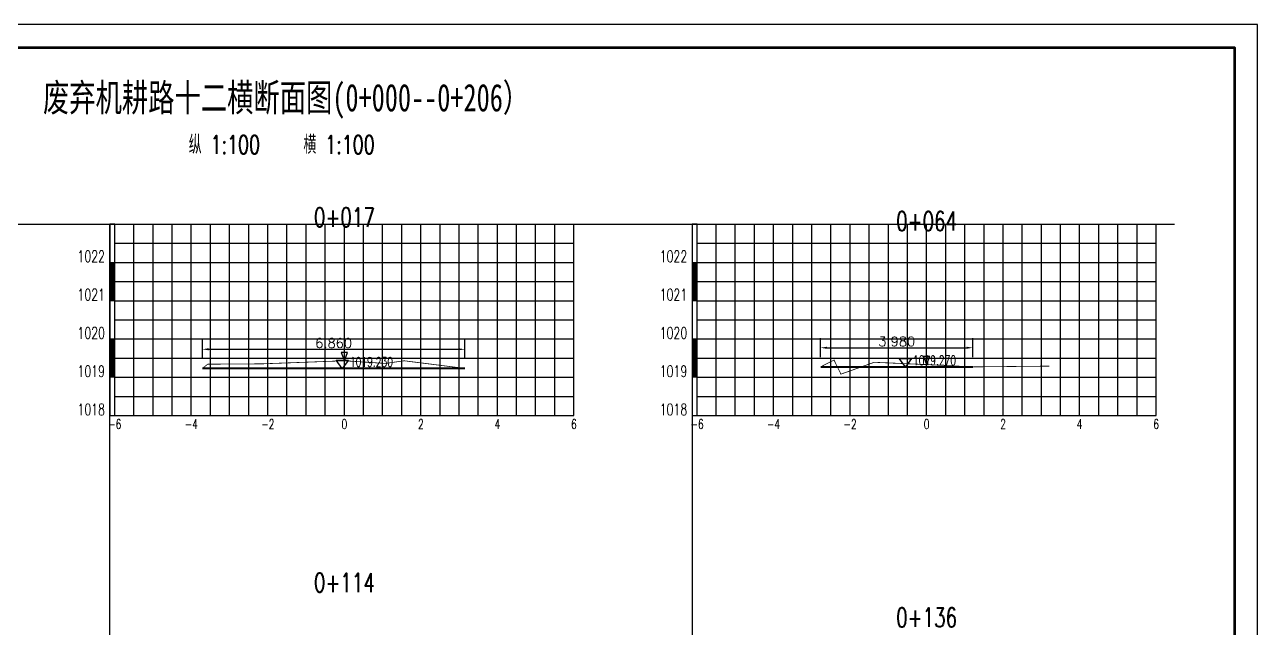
# Model space of a CAD drawing. Extents: x 695776 to 1250176, y 4443437 to 9025597.
# Drawn here: x 720243 to 752460, y 4463304 to 4479077 of the extents above; entities that cross this region are included whole.
import ezdxf
from ezdxf.enums import TextEntityAlignment as Align

# ---------------------------------------------------------------- set-up
doc = ezdxf.new("R2010")
doc.units = 0
doc.header["$LTSCALE"] = 0.5
doc.header["$PDSIZE"] = 0.2
doc.linetypes.add('ACAD_ISO07W100', pattern=[3.5, 0.5, -3])
doc.linetypes.add('CENTER2', pattern=[28.575, 19.05, -3.175, 3.175, -3.175])
doc.layers.get('0').update_dxf_attribs({"linetype": 'CONTINUOUS'})
doc.layers.get('Defpoints').update_dxf_attribs({"linetype": 'CONTINUOUS'})
for name, color, linetype in [('KEDU', 7, 'CONTINUOUS'), ('MIGE', 4, 'ACAD_ISO07W100'), ('MIGE1', 11, 'CONTINUOUS'), ('SANJIAO', 212, 'CONTINUOUS'), ('SHEJI', 1, 'CONTINUOUS'), ('YUANSHI', 2, 'CONTINUOUS'), ('YUANSHI1', 73, 'CONTINUOUS'), ('ZHOUXIAN', 20, 'CENTER2'), ('图框', 7, 'CONTINUOUS'), ('辅助线', 3, 'CONTINUOUS')]:
    doc.layers.add(name, color=color, linetype=linetype)
doc.styles.get("Standard").update_dxf_attribs({"font": 'rs.shx', "bigfont": 'hztxt.shx'})
doc.styles.add('仿宋', font='仿宋_GB2312.ttf', dxfattribs={"width": 0.7})
doc.dimstyles.get("Standard").update_dxf_attribs({"dimtxt": 0.18, "dimasz": 0.18, "dimexe": 0.18, "dimexo": 0.0625, "dimgap": 0.09, "dimtad": 0, "dimtih": 1, "dimtoh": 1, "dimdec": 4, "dimzin": 0, "dimdsep": 46, "dimtxsty": 'Standard', "dimcen": 0.09, "dimadec": 0, "dimazin": 0, "dimtfac": 1, "dimtdec": 4, "dimtofl": 0, "dimtmove": 0, "dimatfit": 3, "dimfxl": 0, "dimtolj": 1, "dimtzin": 0, "dimarcsym": 0})

# ---------------------------------------------------------------- blocks, each defined once
blk = doc.blocks.new('zhunghao')
blk.add_lwpolyline([(0, 0), (0.33, 0.86), (-0.33, 0.86), (0, 0)])
blk = doc.blocks.new('ele_sym08')
blk.add_line((0, 0), (5.6, 0))
blk.add_lwpolyline([(0.9, 0), (0.25, 0.86), (1.55, 0.86), (0.9, 0)])
at = {"width": 0.7}
blk.add_attdef('ELEVAT', (1.7, 0.18), '', height=1, dxfattribs=at)
blk = doc.blocks.new('*D883')
at = {"color": 0, "lineweight": -2}
for p, q in [((724888, 4470345), (724888, 4470845)), ((731748, 4470345), (731748, 4470845)), ((725051, 4470595), (731586, 4470595))]:
    blk.add_line(p, q, dxfattribs=at)
at = {"color": 0}
for points in [[(725051, 4470622), (725051, 4470568), (724888, 4470595)], [(731586, 4470622), (731586, 4470568), (731748, 4470595)]]:
    blk.add_solid(points, dxfattribs=at)
at = {"layer": 'Defpoints', "color": 0}
for p in [(731748, 4470595), (724888, 4470095), (731748, 4470095)]:
    blk.add_point(p, dxfattribs=at)
at = {"color": 0, "insert": (728318, 4470758), "char_height": 250, "attachment_point": 5}
blk.add_mtext('\\A1;6.860', dxfattribs=at)
blk = doc.blocks.new('bc1_100')
blk.add_lwpolyline([(0.064, 1), (-0.063, 1), (-0.063, 0), (0.064, 0)], close=True)
at = {"width": 0.7}
blk.add_attdef('BC', text='', height=0.3, dxfattribs=at).set_placement((-0.193, 0.007), align=Align.RIGHT)
blk = doc.blocks.new('bc0_100')
for p, q in [((-0.063, 1), (-0.063, 0)), ((0.063, 0), (0.063, 1))]:
    blk.add_line(p, q)
at = {"const_width": 0.126}
blk.add_lwpolyline([(0, 1), (0, 0)], dxfattribs=at)
at = {"width": 0.7}
blk.add_attdef('BC', text='', height=0.3, dxfattribs=at).set_placement((-0.193, 0.007), align=Align.RIGHT)
blk = doc.blocks.new('*D884')
at = {"color": 0, "lineweight": -2}
for p, q in [((741046, 4470385), (741046, 4470885)), ((745026, 4470385), (745026, 4470885)), ((741209, 4470635), (744864, 4470635))]:
    blk.add_line(p, q, dxfattribs=at)
at = {"color": 0}
for points in [[(741209, 4470662), (741209, 4470608), (741046, 4470635)], [(744864, 4470662), (744864, 4470608), (745026, 4470635)]]:
    blk.add_solid(points, dxfattribs=at)
at = {"layer": 'Defpoints', "color": 0}
for p in [(745026, 4470635), (741046, 4470135), (745026, 4470135)]:
    blk.add_point(p, dxfattribs=at)
at = {"color": 0, "insert": (743036, 4470798), "char_height": 250, "attachment_point": 5}
blk.add_mtext('\\A1;3.980', dxfattribs=at)

msp = doc.modelspace()

# ---------------------------------------------------------------- linework, layer by layer
at = {"layer": 'MIGE', "linetype": 'Continuous'}
for p, q in [((723098.3599, 4468865.1929), (723098.3599, 4473865.1929)), ((724098.3599, 4468865.1929), (724098.3599, 4473865.1929)), ((725098.3599, 4468865.1929), (725098.3599, 4473865.1929)), ((726098.3599, 4468865.1929), (726098.3599, 4473865.1929)), ((727098.3599, 4468865.1929), (727098.3599, 4473865.1929)), ((728098.3599, 4468865.1929), (728098.3599, 4473865.1929)), ((729098.3599, 4468865.1929), (729098.3599, 4473865.1929)), ((730098.3599, 4468865.1929), (730098.3599, 4473865.1929)), ((731098.3599, 4468865.1929), (731098.3599, 4473865.1929)), ((732098.3599, 4468865.1929), (732098.3599, 4473865.1929)), ((733098.3599, 4468865.1929), (733098.3599, 4473865.1929)), ((734098.3599, 4468865.1929), (734098.3599, 4473865.1929)), ((738316.4101, 4468865.1929), (738316.4101, 4473865.1929)), ((739316.4101, 4468865.1929), (739316.4101, 4473865.1929)), ((740316.4101, 4468865.1929), (740316.4101, 4473865.1929)), ((741316.4101, 4468865.1929), (741316.4101, 4473865.1929)), ((742316.4101, 4468865.1929), (742316.4101, 4473865.1929)), ((743316.4101, 4468865.1929), (743316.4101, 4473865.1929)), ((744316.4101, 4468865.1929), (744316.4101, 4473865.1929)), ((745316.4101, 4468865.1929), (745316.4101, 4473865.1929)), ((746316.4101, 4468865.1929), (746316.4101, 4473865.1929)), ((747316.4101, 4468865.1929), (747316.4101, 4473865.1929)), ((748316.4101, 4468865.1929), (748316.4101, 4473865.1929)), ((749316.4101, 4468865.1929), (749316.4101, 4473865.1929)), ((722598.3599, 4473365.1929), (734598.3599, 4473365.1929)), ((737816.4101, 4473365.1929), (749816.4101, 4473365.1929)), ((722598.3599, 4472365.1929), (734598.3599, 4472365.1929)), ((737816.4101, 4472365.1929), (749816.4101, 4472365.1929)), ((722598.3599, 4471365.1929), (734598.3599, 4471365.1929)), ((737816.4101, 4471365.1929), (749816.4101, 4471365.1929)), ((722598.3599, 4470365.1929), (734598.3599, 4470365.1929)), ((737816.4101, 4470365.1929), (749816.4101, 4470365.1929)), ((722598.3599, 4469365.1929), (734598.3599, 4469365.1929)), ((737816.4101, 4469365.1929), (749816.4101, 4469365.1929))]:
    msp.add_line(p, q, dxfattribs=at)
at = {"layer": 'MIGE1'}
for p, q in [((722598.3599, 4473865.1929), (734598.3599, 4473865.1929)), ((722598.3599, 4468865.1929), (722598.3599, 4473865.1929)), ((723598.3599, 4468865.1929), (723598.3599, 4473865.1929)), ((724598.3599, 4468865.1929), (724598.3599, 4473865.1929)), ((725598.3599, 4468865.1929), (725598.3599, 4473865.1929)), ((726598.3599, 4468865.1929), (726598.3599, 4473865.1929)), ((727598.3599, 4468865.1929), (727598.3599, 4473865.1929)), ((728598.3599, 4468865.1929), (728598.3599, 4473865.1929)), ((729598.3599, 4468865.1929), (729598.3599, 4473865.1929)), ((730598.3599, 4468865.1929), (730598.3599, 4473865.1929)), ((731598.3599, 4468865.1929), (731598.3599, 4473865.1929)), ((732598.3599, 4468865.1929), (732598.3599, 4473865.1929)), ((733598.3599, 4468865.1929), (733598.3599, 4473865.1929)), ((734598.3599, 4468865.1929), (734598.3599, 4473865.1929)), ((737816.4101, 4473865.1929), (749816.4101, 4473865.1929)), ((737816.4101, 4468865.1929), (737816.4101, 4473865.1929)), ((738816.4101, 4468865.1929), (738816.4101, 4473865.1929)), ((739816.4101, 4468865.1929), (739816.4101, 4473865.1929)), ((740816.4101, 4468865.1929), (740816.4101, 4473865.1929)), ((741816.4101, 4468865.1929), (741816.4101, 4473865.1929)), ((742816.4101, 4468865.1929), (742816.4101, 4473865.1929)), ((743816.4101, 4468865.1929), (743816.4101, 4473865.1929)), ((744816.4101, 4468865.1929), (744816.4101, 4473865.1929)), ((745816.4101, 4468865.1929), (745816.4101, 4473865.1929)), ((746816.4101, 4468865.1929), (746816.4101, 4473865.1929)), ((747816.4101, 4468865.1929), (747816.4101, 4473865.1929)), ((748816.4101, 4468865.1929), (748816.4101, 4473865.1929)), ((749816.4101, 4468865.1929), (749816.4101, 4473865.1929)), ((722598.3599, 4472865.1929), (734598.3599, 4472865.1929)), ((737816.4101, 4472865.1929), (749816.4101, 4472865.1929)), ((722598.3599, 4471865.1929), (734598.3599, 4471865.1929)), ((737816.4101, 4471865.1929), (749816.4101, 4471865.1929)), ((722598.3599, 4470865.1929), (734598.3599, 4470865.1929)), ((737816.4101, 4470865.1929), (749816.4101, 4470865.1929)), ((722598.3599, 4469865.1929), (734598.3599, 4469865.1929)), ((737816.4101, 4469865.1929), (749816.4101, 4469865.1929)), ((722598.3599, 4468865.1929), (734598.3599, 4468865.1929)), ((737816.4101, 4468865.1929), (749816.4101, 4468865.1929))]:
    msp.add_line(p, q, dxfattribs=at)
at = {"layer": 'SHEJI', "const_width": 50}
for points in [[(724888.3599, 4470095.1929), (728598.3599, 4470095.1929), (731748.3599, 4470095.1929)], [(741046.4101, 4470135.1929), (741483.9777, 4470135.1929), (742109.636, 4470135.1929), (743816.4101, 4470135.1929), (745026.4101, 4470135.1929)]]:
    msp.add_lwpolyline(points, dxfattribs=at)
at = {"layer": 'YUANSHI', "const_width": 20}
for points in [[(724888.3599, 4470095.1929), (725028.3599, 4470205.1929), (726468.3599, 4470215.1929), (728598.3599, 4470295.1929), (729668.3599, 4470225.1929), (730158.3599, 4470295.1929), (731748.3599, 4470095.1929)], [(741046.4101, 4470135.1929), (741396.4101, 4470315.1929), (741483.9777, 4470135.1929)], [(742109.636, 4470135.1929), (742446.4101, 4470255.1929), (743816.4101, 4470195.1929), (745026.4101, 4470135.1929)], [(745026.4101, 4470135.1929), (747026.4101, 4470155.1929)]]:
    msp.add_lwpolyline(points, dxfattribs=at)
at = {"layer": 'YUANSHI1', "const_width": 20}
msp.add_lwpolyline([(741483.9777, 4470135.1929), (741576.4101, 4469945.1929), (742109.636, 4470135.1929)], dxfattribs=at)
at = {"layer": 'ZHOUXIAN'}
for p, q in [((728598.3599, 4469595.1929), (728598.3599, 4470795.1929)), ((743816.4101, 4469445.1929), (743816.4101, 4470815.1929))]:
    msp.add_line(p, q, dxfattribs=at)
at = {"layer": '图框', "linetype": 'Continuous', "lineweight": -2, "flags": 128}
msp.add_lwpolyline([(702060.3742, 4479076.8735), (702060.3742, 4443436.8735), (752460.3742, 4443436.8735), (752460.3742, 4479076.8735), (702060.3742, 4479076.8735)], dxfattribs=at)
at = {"layer": '图框', "linetype": 'Continuous', "lineweight": 60, "flags": 128}
msp.add_lwpolyline([(705060.3742, 4478476.8735), (751860.3742, 4478476.8735), (751860.3742, 4444036.8735), (705060.3742, 4444036.8735), (705060.3742, 4478476.8735)], dxfattribs=at)
at = {"layer": '辅助线'}
for points in [[(707431.6939, 4473865.1929), (750297.207, 4473865.1929)], [(722472.1643, 4453482.6445), (722472.1643, 4473865.1929)], [(737690.2146, 4473865.1929), (737690.2146, 4453187.7944)]]:
    msp.add_lwpolyline(points, dxfattribs=at)

# ---------------------------------------------------------------- block references
at = {"xscale": 250, "yscale": 250, "zscale": 250}
for p, values in [((728318.3599, 4470095.1929), {'ELEVAT': '1019.230'}), ((743036.4101, 4470135.1929), {'ELEVAT': '1019.270'})]:
    msp.add_blockref('ele_sym08', p, dxfattribs=at).add_auto_attribs(values)
at = {"layer": 'KEDU', "xscale": 1000, "yscale": 1000, "zscale": 1000}
for name, p, values in [('bc1_100', (722535.1119, 4472865.1929), {'BC': '1022'}), ('bc1_100', (737753.1621, 4472865.1929), {'BC': '1022'}), ('bc0_100', (722535.1119, 4471865.1929), {'BC': '1021'}), ('bc0_100', (737753.1621, 4471865.1929), {'BC': '1021'}), ('bc1_100', (722535.1119, 4470865.1929), {'BC': '1020'}), ('bc1_100', (737753.1621, 4470865.1929), {'BC': '1020'}), ('bc0_100', (722535.1119, 4469865.1929), {'BC': '1019'}), ('bc0_100', (737753.1621, 4469865.1929), {'BC': '1019'}), ('bc1_100', (722535.1119, 4468865.1929), {'BC': '1018'}), ('bc1_100', (737753.1621, 4468865.1929), {'BC': '1018'})]:
    msp.add_blockref(name, p, dxfattribs=at).add_auto_attribs(values)
at = {"layer": 'SANJIAO', "xscale": 250, "yscale": 250, "zscale": 250}
for p in [(728598.3599, 4470295.1929), (743816.4101, 4470195.1929)]:
    msp.add_blockref('zhunghao', p, dxfattribs=at)

# ---------------------------------------------------------------- texts
at = {"width": 0.7}
for s, p in [('0+017', (728598.3599, 4473795.1929)), ('0+064', (743816.4101, 4473695.1929)), ('0+114', (728598.3599, 4464248.9282)), ('0+136', (743816.4101, 4463338.9282))]:
    msp.add_text(s, height=500, dxfattribs=at).set_placement(p, align=Align.CENTER)
at = {"layer": 'KEDU', "width": 0.7}
for s, p in [('-6', (722598.3599, 4468515.1929)), ('-4', (724598.3599, 4468515.1929)), ('-2', (726598.3599, 4468515.1929)), ('0', (728598.3599, 4468515.1929)), ('0', (728598.3599, 4468515.1929)), ('2', (730598.3599, 4468515.1929)), ('4', (732598.3599, 4468515.1929)), ('6', (734598.3599, 4468515.1929)), ('-6', (737816.4101, 4468515.1929)), ('-4', (739816.4101, 4468515.1929)), ('-2', (741816.4101, 4468515.1929)), ('0', (743816.4101, 4468515.1929)), ('0', (743816.4101, 4468515.1929)), ('2', (745816.4101, 4468515.1929)), ('4', (747816.4101, 4468515.1929)), ('6', (749816.4101, 4468515.1929))]:
    msp.add_text(s, height=250, dxfattribs=at).set_placement(p, align=Align.CENTER)
at = {"layer": '图框', "style": '仿宋', "width": 0.7}
msp.add_text('废弃机耕路十二横断面图(0+000--0+206）', height=720, dxfattribs=at).set_placement((727075.3467, 4476811.0993), align=Align.CENTER)
at = {"layer": '图框', "width": 0.7}
for p in [(726962.0382, 4475701.9334), (726962.0408, 4475701.9338)]:
    msp.add_text('纵 1:100    横 1:100', height=480, dxfattribs=at).set_placement(p, align=Align.CENTER)

# ---------------------------------------------------------------- dimensions: what is measured, and where the dimension line sits
for base, p1, p2, picture, middle in [((731748.3599, 4470595.1929), (724888.3599, 4470095.1929), (731748.3599, 4470095.1929), '*D883', (728318.3599, 4470757.6929)), ((745026.4101, 4470635.1929), (741046.4101, 4470135.1929), (745026.4101, 4470135.1929), '*D884', (743036.4101, 4470797.6929))]:
    dim = msp.add_linear_dim(base=base, p1=p1, p2=p2, dimstyle='Standard', override={"dimtxt": 250, "dimasz": 162.5, "dimexe": 250, "dimexo": 250, "dimgap": 37.5, "dimtad": 1, "dimtih": 0, "dimtoh": 0, "dimdec": 3, "dimlfac": 0.001})
    dim.commit()
    dim.dimension.update_dxf_attribs({"geometry": picture, "text_midpoint": middle})

doc.saveas('drawing.dxf')
